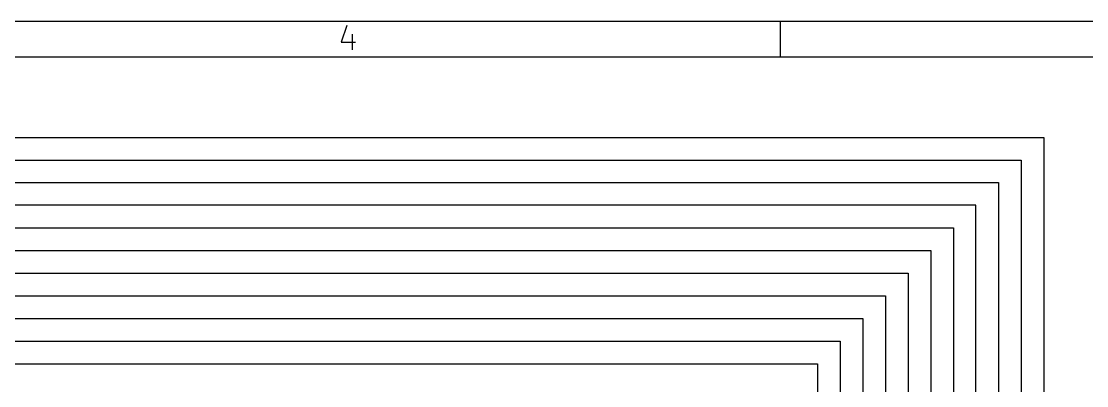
# Model space of a CAD drawing. Extents: x 0.4 to 11.3, y -7.9 to -0.4.
# Drawn here: x 6.59 to 8.945, y -1.198 to -0.394 of the extents above; entities that cross this region are included whole.
import ezdxf

# ---------------------------------------------------------------- set-up
doc = ezdxf.new("R2010")
doc.units = 0
doc.header["$MEASUREMENT"] = 0
doc.layers.add('GREEN3', color=91, linetype='CONTINUOUS')
doc.layers.add('RED2', color=1, linetype='CONTINUOUS')

msp = doc.modelspace()

# ---------------------------------------------------------------- linework, layer by layer
at = {"layer": 'GREEN3', "linetype": 'CONTINUOUS'}
for p, q in [((3.1, -0.65), (8.85, -0.65)), ((8.85, -0.65), (8.85, -3.85)), ((3.15, -0.7), (8.8, -0.7)), ((8.8, -0.7), (8.8, -3.75)), ((3.2, -0.75), (8.75, -0.75)), ((8.75, -0.75), (8.75, -3.65)), ((8.7, -0.8), (3.25, -0.8)), ((8.7, -3.55), (8.7, -0.8)), ((3.3, -0.85), (8.65, -0.85)), ((8.65, -0.85), (8.65, -3.45)), ((3.35, -0.9), (8.6, -0.9)), ((8.6, -0.9), (8.6, -3.35)), ((3.4, -0.95), (8.55, -0.95)), ((8.55, -0.95), (8.55, -3.15)), ((3.45, -1), (8.5, -1)), ((8.5, -1), (8.5, -3.05)), ((3.5, -1.05), (8.45, -1.05)), ((8.45, -1.05), (8.45, -2.95)), ((3.55, -1.1), (8.4, -1.1)), ((8.4, -1.1), (8.4, -2.75)), ((3.9, -1.15), (8.35, -1.15)), ((8.35, -1.15), (8.35, -2.65))]:
    msp.add_line(p, q, dxfattribs=at)
at = {"layer": 'RED2', "linetype": 'CONTINUOUS'}
for p, q in [((0.3937, -0.3937), (11.2993, -0.3937)), ((8.26772, -0.47244), (8.26772, -0.3937)), ((7.30928, -0.40283), (7.29709, -0.43938)), ((7.32146, -0.42232), (7.32146, -0.45644)), ((7.29709, -0.43938), (7.32878, -0.43938)), ((0.47244, -0.47244), (11.2206, -0.47244))]:
    msp.add_line(p, q, dxfattribs=at)

doc.saveas('drawing.dxf')
